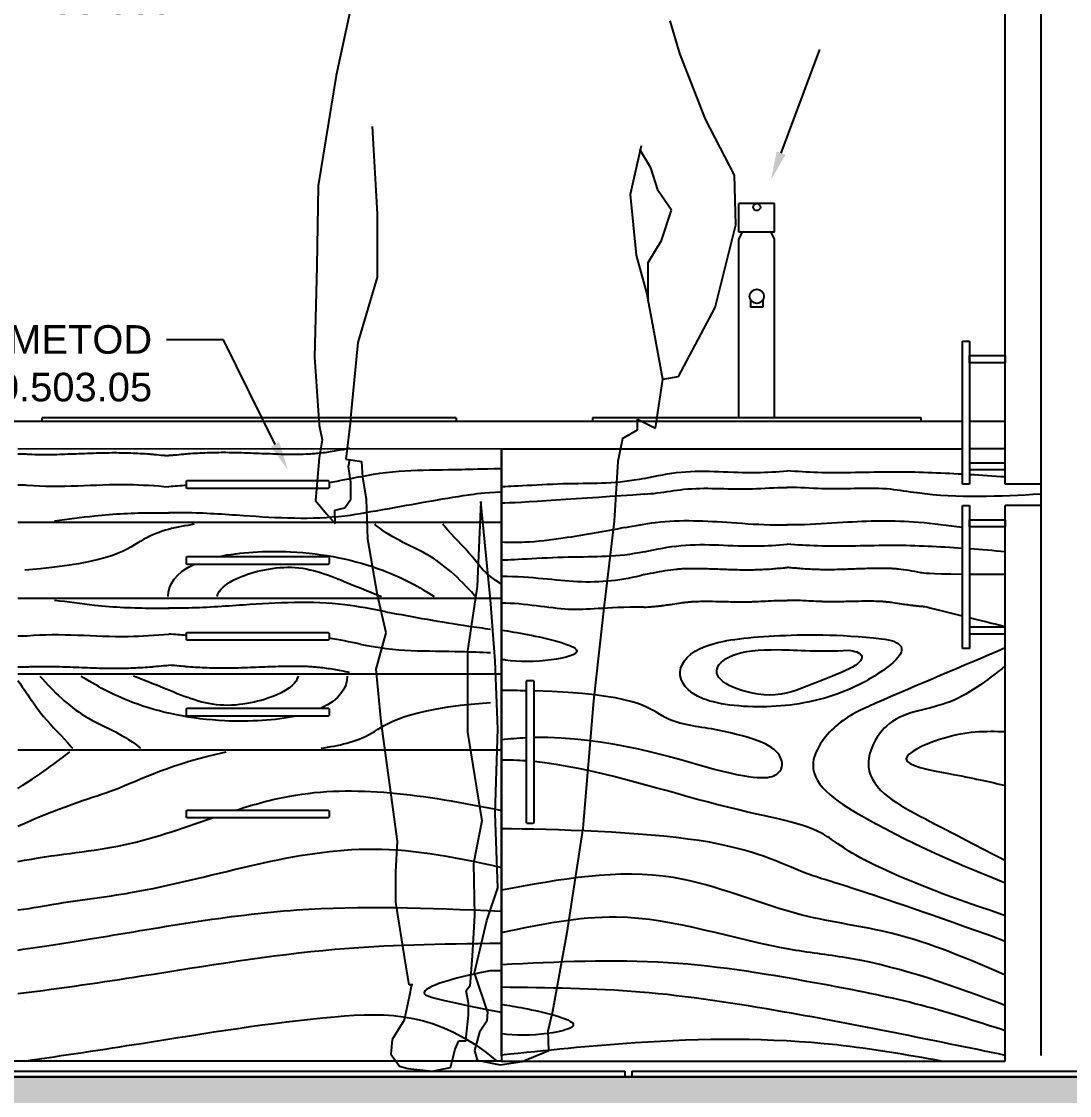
# Model space of a CAD drawing. Header units: millimetres. Extents: x 3813 to 53761, y -2555 to 21253.
# Drawn here: x 21950 to 23417, y 14482 to 15986 of the extents above; entities that cross this region are included whole.
import ezdxf
from ezdxf import colors
from ezdxf.entities.mleader import LeaderData, LeaderLine
from ezdxf.math import Vec2, Vec3

# ---------------------------------------------------------------- set-up
doc = ezdxf.new("R2010")
doc.units = ezdxf.units.MM
for name, color, linetype in [('A-ANNO-TEXT', 3, 'Continuous'), ('A-WALL-FULL', 255, 'Continuous'), ('WIDE_SEZ', 1, 'Continuous')]:
    doc.layers.add(name, color=color, linetype=linetype)
doc.styles.get("Standard").update_dxf_attribs({"font": 'arial.ttf'})

# ---------------------------------------------------------------- blocks, each defined once
blk = doc.blocks.new('MAN')
at = {"color": 8}
for p, q in [((4040.640201162531, 2075.971691479176), (4038.599752922643, 2066.449597804368)), ((4086.720346109576, 2069.510272997953), (4085.360051061651, 2074.101282954388)), ((4090.291134780024, 2060.328251951517), (4086.720346109576, 2069.510272997953)), ((4038.599752922643, 2066.449597804368), (4036.049191206037, 2050.976192323721)), ((4044.381023879962, 2047.065325356901), (4043.700876356087, 2059.308026131269)), ((4094.372031259567, 2052.506528220137), (4090.291134780024, 2060.328251951517)), ((4081.27915344863, 2056.587424699651), (4079.748814151432, 2049.785926788519)), ((4082.639449630033, 2053.526754040385), (4081.109114867212, 2056.077315757077)), ((4083.659676583875, 2050.296040265469), (4082.639449630033, 2053.526754040385)), ((4094.542070974522, 2045.53499059408), (4094.372031259567, 2052.506528220137)), ((4036.049191206037, 2050.976192323721), (4035.879151491025, 2039.75371963679)), ((4085.530089643011, 2047.57544336817), (4083.659676583875, 2050.296040265469)), ((4079.748814151432, 2049.785926788519), (4080.599001390261, 2041.28405439964)), ((4084.169784392855, 2043.324507173701), (4085.530089643011, 2047.57544336817)), ((4044.381023879962, 2038.223383740374), (4044.381023879962, 2047.065325356901)), ((4091.65143549592, 2033.972447545905), (4094.542070974522, 2045.53499059408)), ((4082.299375868037, 2040.263827445798), (4084.169784392855, 2043.324507173701)), ((4080.599001390261, 2041.28405439964), (4082.299375868037, 2035.162704012442)), ((4035.879151491025, 2039.75371963679), (4035.539077729087, 2027.000911053442)), ((4082.299375868037, 2035.162704012442), (4082.299375868037, 2040.263827445798)), ((4041.660422448344, 2029.041359293185), (4044.381023879962, 2038.223383740374)), ((4082.809489345046, 2032.272073068159), (4082.201278304782, 2035.515855371338)), ((4086.550312062477, 2024.280309621824), (4091.65143549592, 2033.972447545905)), ((4084.339824107809, 2023.940235859857), (4082.809489345046, 2032.272073068159)), ((4040.640201162531, 2018.499038664534), (4041.660422448344, 2029.041359293185)), ((4035.539077729087, 2027.000911053442), (4036.049191206037, 2019.519264484782)), ((4083.307734315326, 2017.059652532885), (4084.339824107809, 2023.940235859857)), ((4084.339824107809, 2023.940235859857), (4086.550312062477, 2024.280309621824)), ((4036.049191206037, 2019.519264484782), (4036.219229787398, 2017.478811710721)), ((4036.219229787398, 2017.478811710721), (4036.620882840404, 2015.43836347095)), ((4040.640201162531, 2018.499038664534), (4039.960047970568, 2012.717766573679)), ((4080.769035437303, 2016.798664186759), (4080.769035437303, 2018.32899894958)), ((4080.769035437303, 2018.32899894958), (4083.307734315326, 2017.059652532885)), ((4078.690091995099, 2015.585939190202), (4080.769035437303, 2016.798664186759)), ((4036.620882840404, 2015.43836347095), (4036.219229787398, 2012.887801754257)), ((4078.690091995099, 2015.585939190202), (4078.048439673656, 2012.377688277365)), ((4036.219229787398, 2012.887801754257), (4035.709111776187, 2006.936491082071)), ((4039.960047970568, 2012.717766573679), (4042.170540459613, 2012.377688277365)), ((4040.300127400535, 2011.697540753402), (4040.483952826746, 2012.630448418492)), ((4040.640201162531, 2009.487052798705), (4040.300127400535, 2011.697540753402)), ((4042.34057564019, 2010.167204856986), (4042.170540459613, 2012.377688277365)), ((4078.048439673656, 2012.377688277365), (4077.538326196706, 2004.045855603411)), ((4042.850689117141, 2007.106525129054), (4042.34057564019, 2010.167204856986)), ((4040.640201162531, 2007.106525129054), (4040.640201162531, 2009.487052798705)), ((4035.709111776187, 2006.936491082071), (4037.239452206921, 2005.066081423659)), ((4039.790013923585, 2005.916268662547), (4040.640201162531, 2007.106525129054)), ((4043.020727698559, 2001.495293886748), (4042.850689117141, 2007.106525129054)), ((4058.834206941114, 2006.766455901406), (4058.324097998541, 1994.863834556975)), ((4060.194507656952, 1992.99342149784), (4058.834206941114, 2006.766455901406)), ((4038.389703539475, 2005.566187857473), (4039.790013923585, 2005.916268662547)), ((4038.429713207747, 2003.705776173502), (4038.389703539475, 2005.566187857473)), ((4077.538326196706, 2004.045855603411), (4076.007991433884, 1991.463085601395)), ((4044.381023879962, 1993.673569021802), (4043.020727698559, 2001.495293886748)), ((4058.324097998541, 1994.863834556975), (4056.963792748442, 1985.851844156828)), ((4045.571289415164, 1988.402405873491), (4044.381023879962, 1993.673569021802)), ((4060.874659715146, 1984.491549108932), (4060.194507656952, 1992.99342149784)), ((4076.007991433884, 1991.463085601395), (4074.647690718046, 1978.880312198683)), ((4044.210984165124, 1983.301282440135), (4045.571289415164, 1988.402405873491)), ((4056.963792748442, 1985.851844156828), (4056.963792748442, 1974.459340823608)), ((4061.214728942882, 1974.969449766211), (4060.874659715146, 1984.491549108932)), ((4044.891137356912, 1975.989676720024), (4044.210984165124, 1983.301282440135)), ((4074.647690718046, 1978.880312198683), (4073.11735028737, 1961.026380181979)), ((4047.193027265645, 1959.218776115505), (4044.891137356912, 1975.989676720024)), ((4056.963792748442, 1974.459340823608), (4059.004246656127, 1962.046601467909)), ((4060.874659715146, 1963.066828421722), (4061.214728942882, 1974.969449766211)), ((4061.214728942882, 1952.694541840113), (4060.874659715146, 1963.066828421722)), ((4059.004246656127, 1962.046601467909), (4057.813979987272, 1956.095290795665)), ((4073.11735028737, 1961.026380181979), (4070.906868000499, 1946.40316194025)), ((4046.931585596684, 1954.905034329129), (4047.193027265645, 1959.218776115505)), ((4057.813979987272, 1956.095290795665), (4057.984019702168, 1948.783685075524)), ((4046.931585596684, 1950.654098134689), (4046.931585596684, 1954.905034329129)), ((4059.68439418006, 1948.103536417996), (4061.214728942882, 1952.694541840113)), ((4048.291886312405, 1942.152225745781), (4046.931585596684, 1950.654098134689)), ((4057.984019702168, 1948.783685075524), (4057.64394594023, 1943.172448165276)), ((4057.984019702168, 1940.791920495654), (4059.68439418006, 1948.103536417996)), ((4070.906868000499, 1946.40316194025), (4068.783400787781, 1934.840609823409)), ((4048.801999789356, 1939.091546017878), (4048.291886312405, 1942.152225745781)), ((4057.64394594023, 1943.172448165276), (4057.303872178293, 1938.921511970807)), ((4059.788401334996, 1935.350727834678), (4057.984019702168, 1940.791920495654)), ((4049.142073551352, 1939.091546017878), (4048.801999789356, 1937.391171540073)), ((4049.312107598335, 1939.091546017878), (4048.801999789356, 1939.091546017878)), ((4057.303872178293, 1938.921511970807), (4056.793758701459, 1938.24135877899)), ((4057.133832463338, 1936.540984301185), (4056.793758701459, 1938.24135877899)), ((4048.801999789356, 1937.391171540073), (4048.121851131828, 1934.160462299476)), ((4057.133832463338, 1934.840609823409), (4057.133832463338, 1936.540984301185)), ((4056.793758701459, 1931.779940297737), (4057.133832463338, 1934.840609823409)), ((4059.788401334996, 1935.350727834678), (4059.68439418006, 1933.990422584521)), ((4068.282411213424, 1932.630127536625), (4068.783400787781, 1934.840609823409)), ((4048.121851131828, 1934.160462299476), (4046.42147665411, 1931.439860867858)), ((4059.68439418006, 1933.990422584521), (4058.66416722616, 1932.460087821671)), ((4046.42147665411, 1931.439860867858), (4046.25143807275, 1929.399417162434)), ((4056.793758701459, 1931.269826820816), (4056.793758701459, 1931.779940297737)), ((4058.66416722616, 1932.460087821671), (4057.984019702168, 1929.909526105007)), ((4068.356306283893, 1929.909526105007), (4068.282411213424, 1932.630127536625)), ((4054.583270746617, 1927.529004103298), (4055.26341827055, 1930.079565819962)), ((4055.26341827055, 1930.079565819962), (4055.773536281935, 1931.269826820816)), ((4055.773536281935, 1931.269826820816), (4056.793758701459, 1931.269826820816)), ((4057.984019702168, 1929.909526105007), (4058.324097998541, 1928.549229923546)), ((4064.615477898375, 1928.379191342186), (4068.356306283893, 1929.909526105007)), ((4046.25143807275, 1929.399417162434), (4047.441699073576, 1927.699042684658)), ((4058.324097998541, 1928.549229923546), (4061.554808372732, 1927.869077865265)), ((4047.441699073576, 1927.699042684658), (4048.631960074401, 1927.358964388344)), ((4048.631960074401, 1927.358964388344), (4052.032709029953, 1927.018890626377)), ((4052.032709029953, 1927.018890626377), (4054.583270746617, 1927.529004103298)), ((4061.554808372732, 1927.869077865265), (4064.615477898375, 1928.379191342186))]:
    blk.add_line(p, q, dxfattribs=at)

msp = doc.modelspace()

# ---------------------------------------------------------------- hatches: boundary and pattern name
at = {"true_color": 0xc7c8ca, "transparency": 33554623}
h = msp.add_hatch(color=9, dxfattribs=at)
h.dxf.hatch_style = 1
h.paths.add_polyline_path([(20903.21917927316, 16958.39591575617), (20903.21917927316, 16758.39591575618), (24004.35875164691, 16758.39591575619), (24004.35875164691, 14508.39591575618), (20903.21917927315, 14508.39591575611), (20903.21917927315, 14308.39591575606), (24144.35875164696, 14308.39591575618), (24144.35875164691, 16958.39591575619)])

# ---------------------------------------------------------------- linework, layer by layer
at = {"color": 7}
for p, q in [((23327.3587516469, 15338.39591575618), (23327.3587516469, 16538.39591575619)), ((23377.3587516469, 14538.39591575619), (23377.3587516469, 16538.39591575619)), ((21744.33622996787, 15426.39591575619), (22838.92880081448, 15426.39591575619)), ((22838.92880081448, 15426.39591575619), (23267.3587516469, 15426.39591575619)), ((23277.3587516469, 15426.39591575619), (23327.3587516469, 15426.39591575619)), ((21944.33622996787, 15388.39591575607), (22621.8587516469, 15387.82013697665)), ((22621.8587516469, 15388.39591575619), (22621.85875164691, 14530.39590149989)), ((23277.3587516469, 15388.39591575619), (23327.3587516469, 15388.39591575619)), ((22621.8587516469, 15387.82013697665), (23267.3587516469, 15387.82013697665)), ((23377.3587516469, 15338.39591575619), (23327.3587516469, 15338.39591575619)), ((23377.3587516469, 15308.39591575619), (23327.3587516469, 15308.39591575619)), ((23377.3587516469, 14538.39591575619), (23377.3587516469, 15308.39591575619)), ((21954.33623231391, 14615.39483360874), (21954.33623231391, 14615.39483360874)), ((22606.33623231392, 14615.3948336088), (22606.33623231392, 14615.3948336088)), ((22621.85875164691, 14530.39590149989), (21744.33622996787, 14530.39590149989))]:
    msp.add_line(p, q, dxfattribs=at)
at = {"color": 8}
for p, q in [((22954.3587516469, 15691.39591575619), (22954.3587516469, 15731.39591575619)), ((23004.35875164691, 15731.39591575619), (22954.3587516469, 15731.39591575619)), ((22954.3587516469, 15691.39591575619), (22954.3587516469, 15731.39591575619)), ((23004.35875164691, 15691.39591575619), (23004.35875164691, 15731.39591575619)), ((23004.35875164691, 15691.39591575619), (23004.35875164691, 15731.39591575619)), ((23004.35875164691, 15691.39591575619), (22954.3587516469, 15691.39591575619)), ((22954.3587516469, 15681.39591575619), (22959.3587516469, 15691.39591575619)), ((23004.35875164691, 15681.39591575619), (22999.35875164691, 15691.39591575619)), ((22954.3587516469, 15431.39591575619), (22954.3587516469, 15681.39591575619)), ((23004.35875164691, 15431.39591575619), (23004.35875164691, 15681.39591575619)), ((23267.3587516469, 15338.39591575619), (23267.3587516469, 15538.39591575619)), ((23267.3587516469, 15538.39591575619), (23277.3587516469, 15538.39591575619)), ((23277.3587516469, 15538.39591575619), (23277.3587516469, 15338.39591575619)), ((23277.3587516469, 15508.39591575619), (23277.3587516469, 15518.39591575619)), ((23277.3587516469, 15518.39591575619), (23327.3587516469, 15518.39591575619)), ((23327.3587516469, 15508.39591575619), (23277.3587516469, 15508.39591575619)), ((23327.3587516469, 15518.39591575619), (23327.3587516469, 15508.39591575619)), ((22812.10295169667, 15426.39591575619), (22818.30513292797, 15426.39591575619)), ((23277.35874517492, 15368.39589965094), (23327.35874517492, 15368.39589965094)), ((23327.3587516469, 15358.39591575619), (23277.3587516469, 15358.39591575619)), ((23327.3587516469, 15338.39591575619), (23327.3587516469, 15358.39591575619)), ((22180.3362363741, 15342.27094130362), (22181.3362363741, 15343.27094130362)), ((22380.33623637411, 15342.27094130365), (22379.33623637411, 15343.27094130365)), ((22180.3362363741, 15342.27094130362), (22180.3362363741, 15333.27094130362)), ((22181.3362363741, 15332.27094130362), (22180.3362363741, 15333.27094130362)), ((22379.33623637411, 15332.27094130365), (22380.33623637411, 15333.27094130365)), ((22380.33623637411, 15342.27094130365), (22380.33623637411, 15333.27094130365)), ((23277.3587516469, 15338.39591575619), (23267.3587516469, 15338.39591575619)), ((23377.3587516469, 15308.39591575619), (23377.3587516469, 15338.39591575619)), ((23267.3587516469, 15108.39591575619), (23267.3587516469, 15308.39591575619)), ((23267.3587516469, 15308.39591575619), (23277.3587516469, 15308.39591575619)), ((23277.3587516469, 15308.39591575619), (23277.3587516469, 15108.39591575619)), ((22376.80711939286, 15296.86782372894), (22388.70972940111, 15283.26477122738)), ((23277.3587516469, 15278.39591575619), (23277.3587516469, 15288.39591575619)), ((23277.3587516469, 15288.39591575619), (23327.3587516469, 15288.39591575619)), ((23327.3587516469, 15288.39591575619), (23327.3587516469, 15278.39591575619)), ((23327.3587516469, 15278.39591575619), (23277.3587516469, 15278.39591575619)), ((22180.33624160739, 15236.02070950502), (22181.33624160739, 15237.02070950502)), ((22180.3362416074, 15236.02070950502), (22180.33624160739, 15227.02070950502)), ((22181.33624160739, 15226.02070950502), (22180.33624160739, 15227.02070950502)), ((22380.3362416074, 15236.02070950505), (22379.3362416074, 15237.02070950505)), ((22379.33624160741, 15226.02070950505), (22380.33624160741, 15227.02070950505)), ((22380.3362416074, 15236.02070950505), (22380.33624160741, 15227.02070950505)), ((23277.3587516469, 15138.39591575619), (23327.3587516469, 15138.39591575619)), ((22180.33624684068, 15129.77047770642), (22181.33624684068, 15130.77047770642)), ((22180.33624684068, 15129.77047770642), (22180.33624684068, 15120.77047770642)), ((22181.33624684068, 15119.77047770642), (22180.33624684068, 15120.77047770642)), ((22380.33624684068, 15129.77047770645), (22379.33624684068, 15130.77047770645)), ((22379.33624684069, 15119.77047770645), (22380.33624684069, 15120.77047770645)), ((22380.33624684068, 15129.77047770645), (22380.33624684069, 15120.77047770645)), ((23327.3587516469, 15128.39591575619), (23277.3587516469, 15128.39591575619)), ((23277.3587516469, 15108.39591575619), (23267.3587516469, 15108.39591575619)), ((22657.3587516469, 15063.39591575619), (22656.3587516469, 15062.39591575619)), ((22657.3587516469, 15063.39591575619), (22666.3587516469, 15063.39591575619)), ((22667.3587516469, 15062.39591575619), (22666.3587516469, 15063.39591575619)), ((22180.33623637411, 15023.52024590774), (22181.33623637411, 15024.52024590774)), ((22180.33623637411, 15023.52024590774), (22180.33623637411, 15014.52024590774)), ((22181.33623637411, 15013.52024590774), (22180.33623637411, 15014.52024590774)), ((22380.33623637412, 15023.52024590777), (22379.33623637412, 15024.52024590777)), ((22379.33623637412, 15013.52024590777), (22380.33623637412, 15014.52024590777)), ((22380.33623637412, 15023.52024590777), (22380.33623637412, 15014.52024590777)), ((22180.33623231388, 14880.89494982343), (22181.33623231388, 14881.89494982344)), ((22180.33623231388, 14880.89494982343), (22180.33623231388, 14871.89494982344)), ((22380.33623231389, 14880.89494982346), (22379.33623231389, 14881.89494982346)), ((22380.33623231389, 14880.89494982346), (22380.33623231389, 14871.89494982346)), ((22181.33623231388, 14870.89494982344), (22180.33623231388, 14871.89494982344)), ((22379.33623231389, 14870.89494982346), (22380.33623231389, 14871.89494982346)), ((22657.35875164688, 14863.39591575618), (22656.35875164687, 14864.39591575618)), ((22657.35875164688, 14863.39591575618), (22666.35875164687, 14863.39591575618)), ((22667.35875164687, 14864.39591575618), (22666.35875164687, 14863.39591575618))]:
    msp.add_line(p, q, dxfattribs=at)
at = {"color": 2}
for p, q in [((22970.69849760907, 15596.39591575619), (22970.69849760907, 15586.39591575619)), ((22988.01900568474, 15586.39591575619), (22970.69849760907, 15586.39591575619)), ((22988.01900568474, 15596.39591575619), (22988.01900568474, 15586.39591575619)), ((22558.49864478964, 15431.39593908151), (21978.4985876649, 15431.39591575619)), ((21978.4985876649, 15426.39591575619), (21978.4985876649, 15431.39591575619)), ((23209.35875164691, 15431.39591575619), (22749.35880877163, 15431.39593908151)), ((23209.35875164691, 15426.39591575619), (23209.35875164691, 15431.39591575619)), ((21594.35875164686, 14516.39591575611), (22794.35875164686, 14516.39591575612)), ((22794.35875164686, 14516.39591575612), (22794.35875164686, 14508.39591575615)), ((22804.35875164686, 14516.39591575612), (24004.35875164691, 14516.39591575611)), ((22804.35875164686, 14516.39591575612), (22804.35875164686, 14508.39591575619))]:
    msp.add_line(p, q, dxfattribs=at)
msp.add_line((23984.34749080739, 14508.39591575619), (21164.34749080738, 14508.39591575619))
at = {"color": 8}
for points in [[(22181.3362363741, 15343.27094130362), (22311.33623637411, 15343.27094130363), (22379.33623637411, 15343.27094130365)], [(22379.33623637411, 15332.27094130365), (22311.33623637411, 15332.27094130362), (22181.3362363741, 15332.27094130362)], [(22181.33624160739, 15237.02070950502), (22311.3362416074, 15237.02070950503), (22379.3362416074, 15237.02070950505)], [(22379.33624160741, 15226.02070950505), (22311.3362416074, 15226.02070950502), (22181.33624160739, 15226.02070950502)], [(22181.33624684068, 15130.77047770642), (22311.33624684068, 15130.77047770643), (22379.33624684068, 15130.77047770645)], [(22379.33624684069, 15119.77047770645), (22311.33624684068, 15119.77047770642), (22181.33624684068, 15119.77047770642)], [(22656.3587516469, 15062.39591575619), (22656.35875164689, 14932.39591575618), (22656.35875164687, 14864.39591575618)], [(22667.35875164687, 14864.39591575618), (22667.35875164689, 14932.39591575618), (22667.3587516469, 15062.39591575619)], [(22181.33623637411, 15024.52024590774), (22311.33623637412, 15024.52024590775), (22379.33623637412, 15024.52024590777)], [(22379.33623637412, 15013.52024590777), (22311.33623637412, 15013.52024590774), (22181.33623637411, 15013.52024590774)], [(22181.33623231388, 14881.89494982344), (22311.33623231389, 14881.89494982345), (22379.33623231389, 14881.89494982347)], [(22379.33623231389, 14870.89494982346), (22311.33623231389, 14870.89494982344), (22181.33623231388, 14870.89494982344)]]:
    msp.add_lwpolyline(points, dxfattribs=at)
at = {"color": 2}
for centre, radius in [((22979.35875164691, 15726.39591575619), 5), ((22979.35875164691, 15601.39591575619), 10)]:
    msp.add_circle(centre, radius, dxfattribs=at)
at = {"color": 31}
for points, knots in [([(22408.82177056203, 15388.39591575611), (22408.86029738835, 15388.39591575611), (22408.86029738835, 15388.39591575611), (22399.08908949393, 15386.44811303616), (22391.7556576051, 15385.08830554595), (22377.68487674727, 15382.82852902978), (22370.94871583004, 15381.92868546667), (22363.19684455663, 15381.17718552341), (22361.88143785042, 15381.05988095856), (22359.22055983423, 15380.84232731796), (22357.8786328637, 15380.74241365505), (22353.81809916512, 15380.46839069403), (22351.06470736654, 15380.32002489628), (22342.66445126122, 15379.97007439436), (22336.87724314572, 15379.86411242778), (22321.63827375437, 15379.8521589775), (22311.92689623527, 15380.09088953693), (22291.65336587784, 15380.79370239489), (22281.09197274092, 15381.25761626491), (22259.14647605341, 15382.05995048003), (22247.76176624011, 15382.39845788272), (22231.60950329874, 15382.47972402359), (22227.17736701137, 15382.46148250916), (22218.33942523989, 15382.3322432719), (22213.920702271, 15382.22272040304), (22200.66711103932, 15381.75845012072), (22191.83481000585, 15381.26799621139), (22180.8828040123, 15380.43145216703), (22178.75514936819, 15380.25822290182), (22172.37387621955, 15379.70640104812), (22168.12194794017, 15379.29567405309), (22162.3905536151, 15378.6834919166), (22160.86726212781, 15378.5139154354), (22156.15403698164, 15378.39663800823)], [0, 0, 0, 0, 18.75546839089639, 18.75546839089639, 37.51093678179278, 37.51093678179278, 56.26640517268917, 56.26640517268917, 60.08633127676358, 60.08633127676358, 63.90625738083799, 63.90625738083799, 71.54610958898682, 71.54610958898682, 86.82581400528449, 86.82581400528449, 110.5359898535543, 110.5359898535543, 134.2461657018241, 134.2461657018241, 157.9563415500939, 157.9563415500939, 166.7283920668033, 166.7283920668033, 175.5004425835126, 175.5004425835126, 193.0445436169314, 193.0445436169314, 197.2758457740435, 197.2758457740435, 205.7384500882675, 205.7384500882675, 208.690639307855, 208.690639307855, 208.690639307855, 208.690639307855]), ([(21944.33622996787, 15380.75230107979), (21954.81699518955, 15380.71745452812), (21955.29923398577, 15380.68371614387), (21958.48997479815, 15380.46839069403), (21961.24336659672, 15380.32002489628), (21969.64362270204, 15379.97007439436), (21975.43083081754, 15379.86411242778), (21990.66980020891, 15379.8521589775), (22000.381177728, 15380.09088953693), (22020.65470808543, 15380.79370239489), (22031.21610122236, 15381.25761626491), (22053.16159790986, 15382.05995048003), (22064.54630772317, 15382.39845788272), (22080.69857066454, 15382.47972402359), (22085.1307069519, 15382.46148250916), (22093.96864872338, 15382.3322432719), (22098.38737169226, 15382.22272040304), (22111.64096292395, 15381.75845012072), (22120.47326395741, 15381.26799621139), (22131.42526995096, 15380.43145216703), (22133.55292459509, 15380.25822290182), (22139.93419774372, 15379.70640104812), (22144.18612602309, 15379.29567405309), (22149.91752034817, 15378.6834919166), (22151.44081183546, 15378.5139154354), (22156.15403698164, 15378.39663800823)], [62.5410907722664, 62.5410907722664, 62.5410907722664, 62.5410907722664, 63.90625738083799, 63.90625738083799, 71.54610958898682, 71.54610958898682, 86.82581400528449, 86.82581400528449, 110.5359898535543, 110.5359898535543, 134.2461657018241, 134.2461657018241, 157.9563415500939, 157.9563415500939, 166.7283920668033, 166.7283920668033, 175.5004425835126, 175.5004425835126, 193.0445436169314, 193.0445436169314, 197.2758457740435, 197.2758457740435, 205.7384500882675, 205.7384500882675, 208.690639307855, 208.690639307855, 208.690639307855, 208.690639307855]), ([(22423.77422353736, 15348.71486595003), (22475.09931685396, 15359.76953007414), (22525.36239645896, 15357.31959833123), (22592.92612132006, 15359.86369929306), (22621.8587516469, 15360.46048813977)], [0, 0, 0, 0, 1, 1.254419817522326, 1.254419817522326, 1.254419817522326, 1.254419817522326]), ([(23267.35875164689, 15352.18108585378), (23235.03603384571, 15354.00357337998), (23167.44091265872, 15356.71729852139), (23085.48674664058, 15352.74570725977), (23036.05724469707, 15355.98775807646), (23021.8587516469, 15356.91902855622)], [60.08075796183329, 60.08075796183329, 60.08075796183329, 60.08075796183329, 157.1661538435834, 263.0440553058638, 305.7140410740816, 305.7140410740816, 305.7140410740816, 305.7140410740816]), ([(21944.33622996787, 15337.3329570408), (21955.38030899863, 15337.22351939366), (22003.22563039371, 15332.43884457081), (22071.07745698544, 15341.05995140371), (22137.16932388596, 15336.1634963737), (22156.15403698164, 15334.75700268105)], [66.75900389794205, 66.75900389794205, 66.75900389794205, 66.75900389794205, 69.92073257169001, 211.5960512790111, 268.6927990371116, 268.6927990371116, 268.6927990371116, 268.6927990371116]), ([(22459.99803968805, 15303.50857224137), (22498.43892219057, 15310.55026811327), (22547.03186009601, 15319.45164258692), (22596.07239939902, 15326.37021389467), (22621.8587516469, 15327.59333735545)], [0, 0, 0, 0, 117.3003872412212, 148.2788651671084, 148.2788651671084, 148.2788651671084, 148.2788651671084]), ([(21995.67417364348, 15287.14596685096), (22014.36451027083, 15289.04245586836), (22061.41339250809, 15296.36240653153), (22114.04640062168, 15298.39889134613), (22149.20600435266, 15298.29241304253), (22156.97457864859, 15298.26888648009)], [111.1822580075168, 111.1822580075168, 111.1822580075168, 111.1822580075168, 166.0339638515243, 248.1129317534616, 271.391960451205, 271.391960451205, 271.391960451205, 271.391960451205]), ([(22191.58475716152, 15282.14568395752), (22167.11660280656, 15278.24900753267), (22119.36318951876, 15269.32892292359), (22077.97460116769, 15227.10667603023), (21954.33625090099, 15217.95348715729)], [5.228267715724644, 5.228267715724644, 5.228267715724644, 5.228267715724644, 6, 6.777142422448296, 6.777142422448296, 6.777142422448296, 6.777142422448296]), ([(22587.72497657292, 15178.3955936056), (22566.0657120615, 15203.04375547753), (22525.04862559226, 15242.81114736431), (22469.58593504746, 15260.99885378475), (22445.19762026823, 15281.43694115614), (22444.37174557998, 15282.14568395762)], [43.74541215150917, 43.74541215150917, 43.74541215150917, 43.74541215150917, 108.3213253622902, 172.6118536098055, 174.879783679835, 174.879783679835, 174.879783679835, 174.879783679835]), ([(22621.8587516469, 15198.40725065924), (22598.46780346695, 15212.18653209792), (22579.71541795492, 15241.55636974468), (22553.50335538013, 15265.24926616082), (22540.33349155389, 15281.4442320665), (22539.77046253286, 15282.14568395763)], [25.87469461446545, 25.87469461446545, 25.87469461446545, 25.87469461446545, 61.21779517257887, 104.260493625422, 106.1941271786488, 106.1941271786488, 106.1941271786488, 106.1941271786488]), ([(23267.3587516469, 15248.3944867825), (23235.04286455961, 15250.68069147611), (23167.47031320019, 15254.17520561726), (23085.48555677512, 15249.91205184798), (23036.05697918035, 15253.17271940419), (23021.8587516469, 15254.1093374929)], [60.12683814153196, 60.12683814153196, 60.12683814153196, 60.12683814153196, 157.260647132397, 263.1385485946774, 305.8085343628953, 305.8085343628953, 305.8085343628953, 305.8085343628953]), ([(22226.11898610983, 15237.02070950503), (22255.36573033155, 15243.16618459667), (22340.63471634017, 15248.15026514526), (22449.3176346221, 15225.66290547616), (22508.5068917037, 15193.60799893614), (22527.65170321429, 15180.89573505241)], [4.261133739894798, 4.261133739894798, 4.261133739894798, 4.261133739894798, 5, 6, 6.730510092446537, 6.730510092446537, 6.730510092446537, 6.730510092446537]), ([(22223.7122446097, 15180.89573505242), (22225.48782118871, 15190.48312839452), (22246.72783936565, 15209.47242636603), (22335.52877062093, 15231.16235027327), (22401.1454303799, 15201.564402648), (22441.31783779286, 15186.20692813298), (22453.99945770015, 15180.8957350524)], [3.109609399337113, 3.109609399337113, 3.109609399337113, 3.109609399337113, 4, 5, 6, 6.576123020844609, 6.576123020844609, 6.576123020844609, 6.576123020844609]), ([(22821.8587516469, 15211.71530862926), (22822.98467634758, 15211.95575967053), (22828.90521940696, 15213.2092598905), (22840.30663807963, 15215.47913472652), (22845.78711545558, 15216.49535663991), (22856.30260088208, 15218.18415040787), (22861.33672106855, 15218.85662850056), (22867.12990982099, 15219.41824528511), (22868.11294979502, 15219.50591024518), (22870.10149785669, 15219.66849412452), (22871.10435716099, 15219.74316238046), (22874.13890679706, 15219.94794735168), (22876.19659297837, 15220.05882523399), (22882.47433772806, 15220.32035296583), (22886.79927912354, 15220.39954128712), (22898.18778429386, 15220.40847443258), (22905.44536649952, 15220.2300644535), (22920.59633894173, 15219.70483288035), (22928.48916143232, 15219.35813715759), (22944.88964076084, 15218.75853050949), (22953.39775067574, 15218.5055545236), (22965.46878548761, 15218.44482207892), (22968.78104406153, 15218.45845446941), (22975.38588346862, 15218.55503854173), (22978.68811789701, 15218.63688802422), (22988.59289481407, 15218.98385010379), (22995.19351874094, 15219.35037993522), (23003.37825707066, 15219.97555253907), (23004.96831249324, 15220.10501158134), (23009.73721519132, 15220.51740338242), (23012.91479931463, 15220.82435107596), (23017.19802951399, 15221.2818517932), (23018.33642756004, 15221.40858100849), (23021.8587516469, 15221.49622568782)], [0, 0, 0, 0, 18.75546839089639, 18.75546839089639, 37.51093678179278, 37.51093678179278, 56.26640517268917, 56.26640517268917, 60.08633127676358, 60.08633127676358, 63.90625738083799, 63.90625738083799, 71.54610958898682, 71.54610958898682, 86.82581400528449, 86.82581400528449, 110.5359898535543, 110.5359898535543, 134.2461657018241, 134.2461657018241, 157.9563415500939, 157.9563415500939, 166.7283920668033, 166.7283920668033, 175.5004425835126, 175.5004425835126, 193.0445436169314, 193.0445436169314, 197.2758457740435, 197.2758457740435, 205.7384500882675, 205.7384500882675, 208.690639307855, 208.690639307855, 208.690639307855, 208.690639307855]), ([(23267.35875164691, 15212.04009111386), (23217.94968544302, 15212.54099395293), (23213.46648468526, 15213.47719108659), (23203.41086521417, 15215.47913472652), (23197.93038783822, 15216.49535663991), (23187.41490241172, 15218.18415040787), (23182.38078222524, 15218.85662850056), (23176.5875934728, 15219.41824528511), (23175.60455349877, 15219.50591024518), (23173.6160054371, 15219.66849412452), (23172.6131461328, 15219.74316238046), (23169.57859649674, 15219.94794735168), (23167.52091031543, 15220.05882523399), (23161.24316556573, 15220.32035296583), (23156.91822417025, 15220.39954128712), (23145.52971899993, 15220.40847443258), (23138.27213679428, 15220.2300644535), (23123.12116435207, 15219.70483288035), (23115.22834186148, 15219.35813715759), (23098.82786253295, 15218.75853050949), (23090.31975261806, 15218.5055545236), (23078.24871780619, 15218.44482207892), (23074.93645923227, 15218.45845446941), (23068.33161982518, 15218.55503854173), (23065.02938539679, 15218.63688802422), (23055.12460847972, 15218.98385010379), (23048.52398455285, 15219.35037993522), (23040.33924622313, 15219.97555253907), (23038.74919080055, 15220.10501158134), (23033.98028810247, 15220.51740338242), (23030.80270397917, 15220.82435107596), (23026.5194737798, 15221.2818517932), (23025.38107573376, 15221.40858100849), (23021.8587516469, 15221.49622568782)], [4.427711166539229, 4.427711166539229, 4.427711166539229, 4.427711166539229, 18.75546839089639, 18.75546839089639, 37.51093678179278, 37.51093678179278, 56.26640517268917, 56.26640517268917, 60.08633127676358, 60.08633127676358, 63.90625738083799, 63.90625738083799, 71.54610958898682, 71.54610958898682, 86.82581400528449, 86.82581400528449, 110.5359898535543, 110.5359898535543, 134.2461657018241, 134.2461657018241, 157.9563415500939, 157.9563415500939, 166.7283920668033, 166.7283920668033, 175.5004425835126, 175.5004425835126, 193.0445436169314, 193.0445436169314, 197.2758457740435, 197.2758457740435, 205.7384500882675, 205.7384500882675, 208.690639307855, 208.690639307855, 208.690639307855, 208.690639307855]), ([(21995.6741945766, 15175.89545215899), (22014.36453120395, 15173.99896314159), (22061.41341344121, 15166.67901247842), (22114.04642155481, 15164.64252766382), (22149.20602528578, 15164.74900596742), (22156.97459958171, 15164.77253252986)], [111.1822580075168, 111.1822580075168, 111.1822580075168, 111.1822580075168, 166.0339638515243, 248.1129317534616, 271.391960451205, 271.391960451205, 271.391960451205, 271.391960451205]), ([(22821.8587516469, 15166.08307921075), (22825.92030440863, 15166.28233958776), (22828.47872957288, 15166.48870393461), (22832.88449454347, 15166.86636824943), (22834.68177419399, 15167.02619247691), (22837.85441795307, 15167.32608366597), (22839.21143704175, 15167.45969473779), (22841.75430242893, 15167.72340388069), (22842.93433938576, 15167.85087880693), (22844.8852959725, 15168.07193958838), (22845.64990565035, 15168.16110016775), (22847.18033038803, 15168.34514434505), (22847.93783722732, 15168.43897060877), (22850.18736489016, 15168.72464307397), (22851.65639348819, 15168.9206645502), (22855.97252933974, 15169.51636629267), (22858.72875313577, 15169.92340041323), (22865.63135333685, 15170.96033481563), (22869.58612398663, 15171.57113913138), (22874.71372145802, 15172.29940169448), (22876.14318591243, 15172.4947036891), (22878.58594851541, 15172.80947953399), (22879.61977621048, 15172.93610437235), (22881.1865187966, 15173.11602436046), (22881.74018015205, 15173.17712170515), (22882.69535807046, 15173.27789452851), (22883.1015037875, 15173.31920317027), (22883.92296883327, 15173.39967216931), (22884.33580481139, 15173.43857960026), (22885.58066324903, 15173.5513747909), (22886.41903810105, 15173.62133447044), (22888.95981935535, 15173.8159675015), (22890.68790629545, 15173.92537591361), (22895.97587021103, 15174.19689855615), (22899.63964587734, 15174.30195359526), (22909.30894748529, 15174.41536461795), (22915.50432906958, 15174.33850976325), (22928.52749370856, 15174.06065989282), (22935.35477480206, 15173.85975120894), (22949.62522282103, 15173.56429404819), (22957.06893232465, 15173.46968588935), (22967.13500536234, 15173.60616618461), (22969.49855258844, 15173.65748157717), (22974.10434596563, 15173.79313760839), (22976.36392132272, 15173.87641567067), (22983.01315274472, 15174.1538118107), (22987.27335019381, 15174.3749016036), (22996.9013697953, 15174.87930488369), (23002.12650145823, 15175.15567946276), (23008.53979373682, 15175.39489628994), (23010.01007733685, 15175.44237897746), (23012.27412760745, 15175.50109849206), (23013.08734267784, 15175.51914968704), (23014.40074332264, 15175.54284000134), (23014.90652682143, 15175.55060435591), (23016.41263230628, 15175.56943111432), (23017.44549807709, 15175.57649555124), (23019.58327710059, 15175.5822631421), (23020.68578337682, 15175.5809379771), (23021.8587516469, 15175.57685972894), (23021.8587516469, 15175.57641946786), (23021.8587516469, 15175.57643983573)], [0, 0, 0, 0, 7.426072615785243, 7.426072615785243, 12.35589097927967, 12.35589097927967, 15.94359917883741, 15.94359917883741, 18.97899285424771, 18.97899285424771, 20.90122249236607, 20.90122249236607, 22.82345213048444, 22.82345213048444, 26.66791140672117, 26.66791140672117, 34.35682995919463, 34.35682995919463, 46.79194924253055, 46.79194924253055, 51.83833502544042, 51.83833502544042, 55.73324341836148, 55.73324341836148, 57.91910631325355, 57.91910631325355, 59.57036172563514, 59.57036172563514, 61.22161713801674, 61.22161713801674, 64.52412796277993, 64.52412796277993, 71.12914961230629, 71.12914961230629, 84.33919291135902, 84.33919291135902, 104.7310511149114, 104.7310511149114, 125.1229093184638, 125.1229093184638, 145.5147675220161, 145.5147675220161, 151.6171233590059, 151.6171233590059, 157.7194791959957, 157.7194791959957, 169.9241908699753, 169.9241908699753, 186.4554959835845, 186.4554959835845, 191.4990828540313, 191.4990828540313, 194.37736981983, 194.37736981983, 196.2018364665212, 196.2018364665212, 199.8507697599037, 199.8507697599037, 203.4997030532861, 203.4997030532861, 207.8896568078175, 207.8896568078175, 207.8896568078175, 207.8896568078175]), ([(23267.35875164689, 15153.6021330634), (23216.61347935115, 15166.37853050105), (23214.62866713341, 15166.54100256785), (23210.83300875033, 15166.86636824943), (23209.03572909981, 15167.02619247691), (23205.86308534072, 15167.32608366597), (23204.50606625204, 15167.45969473779), (23201.96320086486, 15167.72340388069), (23200.78316390804, 15167.85087880693), (23198.83220732129, 15168.07193958838), (23198.06759764344, 15168.16110016775), (23196.53717290577, 15168.34514434505), (23195.77966606647, 15168.43897060877), (23193.53013840364, 15168.72464307397), (23192.06110980561, 15168.9206645502), (23187.74497395406, 15169.51636629267), (23184.98875015803, 15169.92340041323), (23178.08614995694, 15170.96033481563), (23174.13137930717, 15171.57113913138), (23169.00378183578, 15172.29940169448), (23167.57431738137, 15172.4947036891), (23165.13155477838, 15172.80947953399), (23164.09772708331, 15172.93610437235), (23162.53098449719, 15173.11602436046), (23161.97732314175, 15173.17712170515), (23161.02214522334, 15173.27789452851), (23160.6159995063, 15173.31920317027), (23159.79453446053, 15173.39967216931), (23159.38169848241, 15173.43857960026), (23158.13684004477, 15173.5513747909), (23157.29846519274, 15173.62133447044), (23154.75768393845, 15173.8159675015), (23153.02959699835, 15173.92537591361), (23147.74163308277, 15174.19689855615), (23144.07785741645, 15174.30195359526), (23134.40855580851, 15174.41536461795), (23128.21317422422, 15174.33850976325), (23115.19000958523, 15174.06065989282), (23108.36272849174, 15173.85975120894), (23094.09228047277, 15173.56429404819), (23086.64857096915, 15173.46968588935), (23076.58249793146, 15173.60616618461), (23074.21895070536, 15173.65748157717), (23069.61315732817, 15173.79313760839), (23067.35358197107, 15173.87641567067), (23060.70435054907, 15174.1538118107), (23056.44415309998, 15174.3749016036), (23046.8161334985, 15174.87930488369), (23041.59100183556, 15175.15567946276), (23035.17770955698, 15175.39489628994), (23033.70742595695, 15175.44237897746), (23031.44337568634, 15175.50109849206), (23030.63016061596, 15175.51914968704), (23029.31675997115, 15175.54284000134), (23028.81097647237, 15175.55060435591), (23027.30487098751, 15175.56943111432), (23026.27200521671, 15175.57649555124), (23024.13422619321, 15175.5822631421), (23023.03171991697, 15175.5809379771), (23021.8587516469, 15175.57685972894), (23021.8587516469, 15175.57641946786), (23021.8587516469, 15175.57643983573)], [1.711033278290337, 1.711033278290337, 1.711033278290337, 1.711033278290337, 7.426072615785243, 7.426072615785243, 12.35589097927967, 12.35589097927967, 15.94359917883741, 15.94359917883741, 18.97899285424771, 18.97899285424771, 20.90122249236607, 20.90122249236607, 22.82345213048444, 22.82345213048444, 26.66791140672117, 26.66791140672117, 34.35682995919463, 34.35682995919463, 46.79194924253055, 46.79194924253055, 51.83833502544042, 51.83833502544042, 55.73324341836148, 55.73324341836148, 57.91910631325355, 57.91910631325355, 59.57036172563514, 59.57036172563514, 61.22161713801674, 61.22161713801674, 64.52412796277993, 64.52412796277993, 71.12914961230629, 71.12914961230629, 84.33919291135902, 84.33919291135902, 104.7310511149114, 104.7310511149114, 125.1229093184638, 125.1229093184638, 145.5147675220161, 145.5147675220161, 151.6171233590059, 151.6171233590059, 157.7194791959957, 157.7194791959957, 169.9241908699753, 169.9241908699753, 186.4554959835845, 186.4554959835845, 191.4990828540313, 191.4990828540313, 194.37736981983, 194.37736981983, 196.2018364665212, 196.2018364665212, 199.8507697599037, 199.8507697599037, 203.4997030532861, 203.4997030532861, 207.8896568078175, 207.8896568078175, 207.8896568078175, 207.8896568078175]), ([(22459.99806062117, 15159.53284676858), (22498.4389431237, 15152.49115089667), (22547.03188102914, 15143.58977642302), (22596.07242033214, 15136.67120511528), (22606.33625090087, 15135.44808165449)], [0, 0, 0, 0, 117.3003872412212, 148.2788651671084, 148.2788651671084, 148.2788651671084, 148.2788651671084]), ([(21944.33622996787, 15125.70846196914), (21955.38032993176, 15125.81789961629), (22003.22565132683, 15130.60257443913), (22071.07747791857, 15121.98146760623), (22137.16934481908, 15126.87792263625), (22156.15405791476, 15128.28441632889)], [66.75900389794205, 66.75900389794205, 66.75900389794205, 66.75900389794205, 69.92073257169001, 211.5960512790111, 268.6927990371116, 268.6927990371116, 268.6927990371116, 268.6927990371116]), ([(22423.77424447048, 15114.32655305992), (22475.09933778708, 15103.2718889358), (22525.36241739209, 15105.72182067872), (22592.92614225319, 15103.17771971689), (22606.33625090087, 15102.58093087018)], [0, 0, 0, 0, 1, 1.254419817522326, 1.254419817522326, 1.254419817522326, 1.254419817522326]), ([(21944.33622996787, 15082.28911793016), (21954.81701612267, 15082.32396448182), (21955.29925491889, 15082.35770286608), (21958.48999573127, 15082.57302831592), (21961.24338752984, 15082.72139411367), (21969.64364363517, 15083.07134461559), (21975.43085175066, 15083.17730658217), (21990.66982114203, 15083.18926003245), (22000.38119866113, 15082.95052947302), (22020.65472901856, 15082.24771661505), (22031.21612215548, 15081.78380274504), (22053.16161884299, 15080.98146852992), (22064.54632865629, 15080.64296112723), (22080.69859159766, 15080.56169498635), (22085.13072788503, 15080.57993650079), (22093.9686696565, 15080.70917573805), (22098.38739262539, 15080.81869860691), (22111.64098385708, 15081.28296888923), (22120.47328489054, 15081.77342279856), (22131.42529088409, 15082.60996684291), (22133.55294552821, 15082.78319610813), (22139.93421867684, 15083.33501796182), (22144.18614695622, 15083.74574495686), (22149.91754128129, 15084.35792709335), (22151.44083276859, 15084.52750357454), (22156.15405791476, 15084.64478100171)], [62.5410907722664, 62.5410907722664, 62.5410907722664, 62.5410907722664, 63.90625738083799, 63.90625738083799, 71.54610958898682, 71.54610958898682, 86.82581400528449, 86.82581400528449, 110.5359898535543, 110.5359898535543, 134.2461657018241, 134.2461657018241, 157.9563415500939, 157.9563415500939, 166.7283920668033, 166.7283920668033, 175.5004425835126, 175.5004425835126, 193.0445436169314, 193.0445436169314, 197.2758457740435, 197.2758457740435, 205.7384500882675, 205.7384500882675, 208.690639307855, 208.690639307855, 208.690639307855, 208.690639307855]), ([(22408.82179149515, 15074.64550325384), (22408.86031832147, 15074.64550325384), (22408.86031832147, 15074.64550325384), (22399.08911042705, 15076.59330597378), (22391.75567853823, 15077.953113464), (22377.6848976804, 15080.21288998017), (22370.94873676316, 15081.11273354328), (22363.19686548975, 15081.86423348654), (22361.88145878355, 15081.98153805139), (22359.22058076735, 15082.19909169199), (22357.87865379682, 15082.2990053549), (22353.81812009824, 15082.57302831592), (22351.06472829967, 15082.72139411367), (22342.66447219434, 15083.07134461559), (22336.87726407884, 15083.17730658217), (22321.63829468749, 15083.18926003245), (22311.92691716839, 15082.95052947302), (22291.65338681096, 15082.24771661505), (22281.09199367404, 15081.78380274504), (22259.14649698653, 15080.98146852992), (22247.76178717323, 15080.64296112723), (22231.60952423186, 15080.56169498635), (22227.17738794449, 15080.57993650079), (22218.33944617301, 15080.70917573805), (22213.92072320412, 15080.81869860691), (22200.66713197244, 15081.28296888923), (22191.83483093897, 15081.77342279856), (22180.88282494543, 15082.60996684291), (22178.75517030131, 15082.78319610813), (22172.37389715267, 15083.33501796182), (22168.1219688733, 15083.74574495686), (22162.39057454822, 15084.35792709335), (22160.86728306093, 15084.52750357454), (22156.15405791476, 15084.64478100171)], [0, 0, 0, 0, 18.75546839089639, 18.75546839089639, 37.51093678179278, 37.51093678179278, 56.26640517268917, 56.26640517268917, 60.08633127676358, 60.08633127676358, 63.90625738083799, 63.90625738083799, 71.54610958898682, 71.54610958898682, 86.82581400528449, 86.82581400528449, 110.5359898535543, 110.5359898535543, 134.2461657018241, 134.2461657018241, 157.9563415500939, 157.9563415500939, 166.7283920668033, 166.7283920668033, 175.5004425835126, 175.5004425835126, 193.0445436169314, 193.0445436169314, 197.2758457740435, 197.2758457740435, 205.7384500882675, 205.7384500882675, 208.690639307855, 208.690639307855, 208.690639307855, 208.690639307855]), ([(21944.33622996787, 15063.52027941708), (21962.20467857482, 15038.35442331483), (21980.95706408685, 15008.98458566807), (22007.16912666164, 14985.29168925193), (22020.33899048788, 14969.09672334625), (22020.90201950892, 14968.39527145512)], [25.87469461446545, 25.87469461446545, 25.87469461446545, 25.87469461446545, 61.21779517257887, 104.260493625422, 106.1941271786488, 106.1941271786488, 106.1941271786488, 106.1941271786488]), ([(21975.42046159129, 15069.64522036034), (21994.60676998028, 15047.49719993522), (22035.62385644951, 15007.72980804844), (22091.08654699431, 14989.542101628), (22115.47486177354, 14969.10401425661), (22116.30073646179, 14968.39527145513)], [43.74541215150917, 43.74541215150917, 43.74541215150917, 43.74541215150917, 108.3213253622902, 172.6118536098055, 174.879783679835, 174.879783679835, 174.879783679835, 174.879783679835]), ([(22334.55349593204, 15013.52024590776), (22305.30675171029, 15007.37477081608), (22220.03776570164, 15002.39069026749), (22111.35484741967, 15024.87804993659), (22052.16559033807, 15056.93295647662), (22033.02077882748, 15069.64522036034)], [4.261133739893959, 4.261133739893959, 4.261133739893959, 4.261133739893959, 5, 6, 6.730510092446537, 6.730510092446537, 6.730510092446537, 6.730510092446537]), ([(22336.96023743207, 15069.64522036033), (22335.18466085306, 15060.05782701823), (22313.94464267613, 15041.06852904672), (22225.14371142084, 15019.37860513948), (22159.52705166187, 15048.97655276475), (22119.35464424891, 15064.33402727977), (22106.67302434162, 15069.64522036035)], [3.109609399337113, 3.109609399337113, 3.109609399337113, 3.109609399337113, 4, 5, 6, 6.576123020844609, 6.576123020844609, 6.576123020844609, 6.576123020844609]), ([(22667.35875164689, 14983.83823690125), (22770.79376695787, 14986.13419113279), (22969.18095244087, 14918.31411603483), (23017.8945152251, 14930.830593392), (23014.98851966075, 14959.86834145421), (22988.83398689094, 14978.74288261248), (22915.28865517348, 14997.61742377074), (22846.90861419274, 15003.25187497557), (22809.25979349255, 15044.81990527025), (22667.3587516469, 15048.68938419293)], [0.126381769253403, 0.126381769253403, 0.126381769253403, 0.126381769253403, 1, 2, 3, 4, 5, 6, 6.910595876530705, 6.910595876530705, 6.910595876530705, 6.910595876530705]), ([(22369.08772488025, 14968.39527145523), (22393.55587923521, 14972.29194788008), (22441.30929252301, 14981.21203248916), (22482.69788087409, 15023.43427938252), (22606.33623114078, 15032.58746825546)], [5.228267715724644, 5.228267715724644, 5.228267715724644, 5.228267715724644, 6, 6.777142422448296, 6.777142422448296, 6.777142422448296, 6.777142422448296]), ([(21944.33622996787, 14859.44793183952), (22017.76812275625, 14891.42725409399), (22086.57292254156, 14907.50641051157), (22157.95642221535, 14947.1560420785), (22236.43910766403, 14963.39498856174)], [0.3113407773385229, 0.3113407773385229, 0.3113407773385229, 0.3113407773385229, 1, 1.860447651650334, 1.860447651650334, 1.860447651650334, 1.860447651650334]), ([(23327.3587516469, 14734.00562004363), (23113.39696691874, 14805.21544646202), (23087.43581300222, 14860.86707103512), (22951.64683737286, 14875.76189960063), (22748.1996698013, 14941.48119831415), (22667.35875164689, 14949.72071495284)], [0, 0, 0, 0, 1, 2, 2.83735361190374, 2.83735361190374, 2.83735361190374, 2.83735361190374]), ([(22250.1293745207, 14881.89494982345), (22275.06814765469, 14889.84570186673), (22389.54790229641, 14921.95625870609), (22510.91709139471, 14903.86898749226), (22621.8587516469, 14881.43796078916)], [318.7992909817091, 318.7992909817091, 318.7992909817091, 318.7992909817091, 377.710931998339, 588.7742320566006, 588.7742320566006, 588.7742320566006, 588.7742320566006]), ([(21944.33622996787, 14809.72238250098), (21996.17292209264, 14820.281795936), (22088.23460164697, 14825.41206346991), (22173.56998612313, 14856.10646755105), (22216.97534418264, 14870.89494982344)], [92.44474096844206, 92.44474096844206, 92.44474096844206, 92.44474096844206, 190.2367199844016, 292.6933468773531, 292.6933468773531, 292.6933468773531, 292.6933468773531]), ([(21944.33622996787, 14742.08701573813), (21967.81231824321, 14744.99816107313), (22016.95480016741, 14754.7060477159), (22177.95562534443, 14772.14515319244), (22379.38495976277, 14846.78619833402), (22548.27977408928, 14818.4569062999), (22621.8587516469, 14801.55494587357)], [87.89010393654883, 87.89010393654883, 87.89010393654883, 87.89010393654883, 118.8334532825785, 200.3887124976904, 451.0674129919705, 582.1426038642844, 582.1426038642844, 582.1426038642844, 582.1426038642844]), ([(21944.33622996787, 14685.8102244101), (21983.67205751327, 14691.59449249368), (22111.10319473788, 14711.24870567063), (22326.5972852118, 14751.92712055798), (22515.71273211712, 14744.94321972917), (22621.8587516469, 14740.31948718557)], [84.93687607374389, 84.93687607374389, 84.93687607374389, 84.93687607374389, 151.9171927648158, 372.5635946865982, 575.1823374631063, 575.1823374631063, 575.1823374631063, 575.1823374631063]), ([(21944.33622996787, 14624.86386028914), (22008.84681584815, 14632.86840847171), (22153.41034804295, 14654.53782203347), (22369.67860887015, 14691.33077600188), (22533.5297590772, 14694.74732119272), (22621.8587516469, 14695.50373590644)], [82.53669302078728, 82.53669302078728, 82.53669302078728, 82.53669302078728, 206.085979198004, 410.2385669064101, 573.236181483971, 573.236181483971, 573.236181483971, 573.236181483971]), ([(22621.8587516469, 14656.76630480855), (22606.18157114683, 14656.73642643286), (22569.41848491247, 14649.62527228662), (22495.43142060601, 14632.30782517659), (22519.11066081606, 14618.6188580563), (22621.85875164691, 14598.80731430553)], [31.60667028229069, 31.60667028229069, 31.60667028229069, 31.60667028229069, 31.9139323076791, 104.5067731239187, 132.9861088335198, 132.9861088335198, 132.9861088335198, 132.9861088335198]), ([(21954.33620327015, 14530.39587916132), (22008.84678680439, 14538.40042734389), (22153.41031899919, 14560.06984090565), (22369.67857982638, 14596.86279487406), (22533.52973003344, 14600.27934006491), (22615.26804725565, 14530.39590149989)], [82.53669302078728, 82.53669302078728, 82.53669302078728, 82.53669302078728, 206.085979198004, 410.2385669064101, 573.236181483971, 573.236181483971, 573.236181483971, 573.236181483971])]:
    msp.add_open_spline(points, degree=3, knots=knots, dxfattribs=at)
for points in [[(22821.8587516469, 15346.48792958076), (22873.37634102553, 15355.22793886133), (22979.25232602635, 15354.59090027358), (23021.8587516469, 15356.91902855622)], [(22821.8587516469, 15324.27235374877), (22839.61118584497, 15325.97081395569), (22876.96992000215, 15331.11757048916), (22967.14612928413, 15331.76089581075), (23014.81066872265, 15333.69092309576), (23021.8587516469, 15333.71438861697)], [(23377.3587516469, 15324.27235374877), (23204.10631744882, 15325.97081395569), (23166.74758329165, 15331.11757048916), (23076.57137400967, 15331.76089581075), (23028.90683457115, 15333.69092309576), (23021.8587516469, 15333.71438861697)], [(22459.99803968805, 15303.50857224136), (22402.5502923648, 15293.684157147), (22260.58100965527, 15294.01161819316), (22178.61252401243, 15298.26888648009), (22155.33349531468, 15298.26888648009)], [(22794.78768752659, 15277.46215765333), (22837.71998502074, 15284.8042159792), (22943.8175739483, 15284.55949524242), (23005.07490038378, 15281.37792038312), (23022.47196522956, 15281.37792038312)], [(23267.3587516469, 15277.46215765333), (23205.99751827306, 15284.8042159792), (23099.89992934549, 15284.55949524242), (23038.64260291001, 15281.37792038312), (23021.24553806424, 15281.37792038312)], [(22794.78768752659, 15277.46215765333), (22708.39453380938, 15262.60211599321), (22654.40110349839, 15256.9230789454), (22621.8587516469, 15256.9230789454)], [(22821.8587516469, 15243.67823851743), (22873.37634102553, 15252.418247798), (22979.25232602635, 15251.78120921025), (23021.8587516469, 15254.1093374929)], [(22459.99806062117, 15159.53284676858), (22402.55031329792, 15169.35726186294), (22260.58103058839, 15169.02980081678), (22178.61254494555, 15164.77253252986), (22155.33351624781, 15164.77253252986)], [(22621.8587516469, 15134.04037312821), (22658.3409691626, 15127.77270538869), (22727.37055394395, 15105.30857926089), (22627.66307934814, 15091.95849156397), (22621.8587516469, 15093.11936020227)], [(23327.3587516469, 15108.89324640689), (23146.06667302098, 15031.50416225541), (23090.23588774422, 14999.62634178843), (23058.11400107607, 14945.59312188851), (23133.06496088448, 14869.94664995282), (23327.3587516469, 14779.86206622162)], [(23327.3587516469, 15083.6923186961), (23244.13671416038, 15031.50416225541), (23160.93658360094, 14999.62634178843), (23135.96048439277, 14942.63979583329), (23214.43311238036, 14869.94664995282), (23327.3587516469, 14811.43144426893)], [(23327.3587516469, 14991.44622310738), (23235.39558218492, 14980.62824443208), (23188.58174810449, 14953.57540236717), (23247.92883318357, 14933.10297440989), (23327.3587516469, 14916.39726904063)], [(23327.3587516469, 14650.76485627369), (23169.38745105085, 14708.97029575231), (23042.94596414936, 14734.93138783974), (22862.935737899, 14787.30407743594), (22621.8587516469, 14769.62600995837)], [(23327.3587516469, 14608.33563788043), (23109.89504591264, 14674.1164672931), (23029.251869117, 14686.27945795952), (22782.757585844, 14731.89063197676), (22621.8587516469, 14709.99564832054)], [(23327.3587516469, 14572.80038615216), (23200.87795866282, 14610.74184668977), (23073.97335733045, 14637.47045279559), (22855.46523488736, 14668.11413252607), (22621.8587516469, 14665.24127115859)], [(23327.3587516469, 14538.39591575619), (23018.02427054507, 14599.09041371946), (22815.78792337776, 14626.99630830223), (22621.8587516469, 14633.66210394054)], [(22621.8587516469, 14609.83510611231), (22653.30014678922, 14604.36356639814), (22722.32973157057, 14581.89944027034), (22622.62225697476, 14568.54935257342), (22621.8587516469, 14568.68673617655)], [(23237.85261470592, 14530.39590149989), (23091.2145341108, 14552.90129708033), (22809.04670089713, 14555.78812506665), (22621.8587516469, 14538.60470622672)]]:
    msp.add_spline(points, degree=3, dxfattribs=at)
for points in [[(22423.77422353736, 15348.71486595003), (22409.31093974781, 15345.71652788755), (22394.84765595827, 15342.71818982508), (22380.33623637411, 15340.36260007743)], [(22821.8587516469, 15346.48792958076), (22783.50208358149, 15338.22647197819), (22723.61304931896, 15341.14559367238), (22630.85795790254, 15334.57754527132), (22621.8587516469, 15334.57754527132)], [(23327.3587516469, 15348.39591575619), (23310.69287622439, 15349.50316130469), (23294.02700080188, 15350.6104068532), (23277.35875164689, 15351.60142369259)], [(22180.3362363741, 15336.46375440094), (22172.27256766917, 15335.95115355563), (22164.2133023254, 15335.35407811834), (22156.15403698164, 15334.75700268105)], [(22821.8587516469, 15324.27235374877), (22736.17681679734, 15318.27604217232), (22643.19649436208, 15311.69206002299), (22621.8587516469, 15311.69206002299)], [(22821.8587516469, 15243.67823851743), (22783.50208358149, 15235.41678091486), (22723.61304931896, 15238.33590260906), (22630.85795790254, 15231.76785420799), (22621.8587516469, 15231.76785420799)], [(23327.3587516469, 15243.67823851743), (23310.69320494461, 15245.05372241856), (23294.02765824232, 15246.42920631969), (23277.3587516469, 15247.66848172813)], [(22154.97096626255, 15180.89573505241), (22154.82869479817, 15197.39368140613), (22166.06485038992, 15214.34830263241), (22191.14087311132, 15226.02070950502)], [(22821.8587516469, 15211.71530862926), (22791.81861418689, 15203.08919875731), (22728.12339660114, 15197.23675925163), (22665.89246698303, 15208.9416054775), (22621.8587516469, 15208.9416054775)], [(23327.3587516469, 15211.71530862926), (23307.37532142507, 15211.76037306006), (23290.92915244314, 15211.84102068945), (23277.3587516469, 15211.94980215301)], [(22821.8587516469, 15166.08307921075), (22764.11945314414, 15166.08307921075), (22722.15620632868, 15156.97661031542), (22654.36936007837, 15171.72132719602), (22621.8587516469, 15171.72132719602)], [(23327.3587516469, 15138.39591575619), (23307.33628909722, 15143.49218230898), (23290.88750188148, 15147.66399414682), (23277.35875164689, 15151.08042195645)], [(22180.33624684068, 15126.57766527436), (22172.27258162841, 15127.09026597099), (22164.21331977158, 15127.68734114994), (22156.15405791476, 15128.28441632889)], [(22423.77424447048, 15114.32655305992), (22409.31095720366, 15117.32489184325), (22394.84766993684, 15120.32323062659), (22380.33624684069, 15122.67882063151)], [(23153.75946178565, 15121.78522244873), (23093.95649473408, 15128.75676187814), (22995.28166454936, 15127.26285823002), (22897.60347957761, 15116.30761945293), (22861.22331128982, 15076.47033090677), (22890.62647220911, 15032.15133141623), (23002.25867191785, 15021.69407145034), (23100.93350210258, 15042.11067814188), (23174.19216128462, 15086.92762365814), (23189.64122565401, 15113.31981215669), (23166.71674949671, 15120.78929761181), (23153.75946178565, 15121.78522244873)], [(23107.85610592352, 15105.6398385805), (23068.23168940055, 15103.28546762761), (23003.64673344723, 15109.24173737879), (22939.41702721682, 15102.03796134078), (22915.49472028192, 15075.8423748741), (22938.15193001076, 15052.99094585007), (23007.03196598336, 15036.16676711845), (23064.13772408881, 15061.92567108759), (23121.29192362112, 15082.7187192859), (23131.45067980878, 15100.07328534924), (23116.37635825484, 15104.98495376952), (23107.85610592352, 15105.6398385805)], [(22405.70151577922, 15069.64522036034), (22405.84378724361, 15053.14727400665), (22394.60763165187, 15036.19265278038), (22369.53160893054, 15024.52024590778)], [(22656.3587516469, 15048.95185441915), (22645.55070640919, 15049.17406067562), (22634.06693013994, 15049.30823498064), (22621.8587516469, 15049.34486640726)], [(22621.8587516469, 14980.55956693961), (22633.45673372047, 14981.99910029738), (22644.96775619323, 14982.94585977603), (22656.35875164689, 14983.46578412588)], [(21944.33622996787, 14912.29500300327), (21984.00265695748, 14937.19537013866), (22001.98702822998, 14951.49184742739), (22017.2771076873, 14963.3949885617)], [(22656.35875164689, 14950.7107144315), (22644.52123551738, 14951.62978827428), (22632.98203143667, 14952.03605404678), (22621.8587516469, 14951.82013752258)], [(23327.3587516469, 14698.00839020049), (23113.39696691874, 14775.68080150978), (23047.51071703543, 14786.62407358294), (22943.86296921602, 14847.08107493266), (22693.06483451682, 14855.48111095718), (22621.8587516469, 14855.48111095718)]]:
    msp.add_open_spline(points, degree=3, dxfattribs=at)
at = {"layer": 'A-ANNO-TEXT', "linetype": 'ByBlock', "lineweight": -2}
msp.add_lwpolyline([(23013.35917206735, 15802.08393190961), (23067.67584588626, 15947.13199482227)], dxfattribs=at)
at = {"layer": 'A-ANNO-TEXT'}
msp.add_solid([(23019.60244634952, 15799.74599036156), (22999.3315227791, 15764.6242862166), (23007.11589778518, 15804.42187345765)], dxfattribs=at)
at = {"layer": 'A-WALL-FULL', "color": 2}
for p, q in [((22558.49864478964, 15431.39593908151), (22558.49864478964, 15426.39591575619)), ((22749.35880877163, 15431.39593908151), (22749.35880877163, 15426.39591575619))]:
    msp.add_line(p, q, dxfattribs=at)
at = {"layer": 'A-WALL-FULL', "color": 8}
msp.add_line((22621.8587516469, 14538.39591575619), (22621.8587516469, 15388.39591575619), dxfattribs=at)
at = {"layer": 'A-WALL-FULL', "color": 7}
for p, q in [((23327.35875164689, 14530.39590149989), (23327.35875164689, 15308.39591575619)), ((22621.8587516469, 15284.64582540413), (21944.33622996787, 15284.64582540425)), ((22621.8587516469, 15178.3955936057), (21944.33622996787, 15178.3955936057)), ((22621.8587516469, 15072.14536180706), (21944.33622996787, 15072.14536180706)), ((22621.8587516469, 14965.89513000829), (21944.33622996787, 14965.89513000829)), ((22621.85875164691, 14530.39590149989), (23327.35875164689, 14530.39590149989))]:
    msp.add_line(p, q, dxfattribs=at)
at = {"layer": 'WIDE_SEZ'}
msp.add_line((20903.21917927315, 14508.39591575611), (24004.35875164691, 14508.39591575618), dxfattribs=at)

# ---------------------------------------------------------------- block references
at = {"color": 8, "xscale": 10, "yscale": 10, "zscale": 10}
msp.add_blockref('MAN', (-17995.58740267636, -4753.79299050765), dxfattribs=at)

# ---------------------------------------------------------------- leaders
at = {"layer": 'A-ANNO-TEXT'}
ml = msp.add_multileader_mtext('Standard', dxfattribs=at)
ml.set_content('RAFFINERAD\\P203.009.17', color=256)
ml.set_leader_properties()
ml.build(insert=Vec2(0, 0))
ml.multileader.update_dxf_attribs({"arrow_head_size": 40})
ctx = ml.context
ctx.base_point, ctx.char_height, ctx.arrow_head_size, ctx.landing_gap_size, ctx.plane_origin = Vec3(21941.08005062604, 16083.02101429328), 40, 40, 20, Vec3(21572.44301536513, 15374.6779107391)
notes = []
notes.append((ctx, [(0, (1, 1, 0), (21861.08005062604, 16083.02101429328), (1, 0), 80, [(0, [(21762.50578010295, 15944.66395028582)], 0, [])])]))
ctx.mtext.insert, ctx.mtext.flow_direction = Vec3(21961.08005062604, 16103.37572097813), 5
ml = msp.add_multileader_mtext('Standard', dxfattribs=at)
ml.set_content('METOD\\P390.503.05', color=256)
ml.set_leader_properties()
ml.build(insert=Vec2(0, 0))
ml.multileader.update_dxf_attribs({"arrow_head_size": 40})
ctx = ml.context
ctx.base_point, ctx.char_height, ctx.arrow_head_size, ctx.landing_gap_size, ctx.plane_origin = Vec3(21837.56163376371, 15540.66280675622), 40, 40, 20, Vec3(22512.7203527019, 14788.16905860382)
ctx.text_align_type = 2
notes.append((ctx, [(0, (1, 1, 0), (22232.65031043492, 15540.66280675622), (-1, 0), 80, [(0, [(22322.65758796409, 15358.15509815054)], 0, [])])]))
ctx.mtext.insert, ctx.mtext.alignment, ctx.mtext.flow_direction = Vec3(22132.65031043492, 15561.01751344107), 3, 5
for ctx, leaders in notes:
    for number, flags, end, landing, length, lines in leaders:
        leader = LeaderData()
        leader.index, (leader.has_last_leader_line, leader.has_dogleg_vector, leader.attachment_direction) = number, flags
        leader.last_leader_point, leader.dogleg_vector, leader.dogleg_length = Vec3(end), Vec3(landing), length
        for number, points, colour, breaks in lines:
            line = LeaderLine()
            line.index, line.vertices, line.color, line.breaks = number, Vec3.list(points), colors.encode_raw_color(colour), breaks
            leader.lines.append(line)
        ctx.leaders.append(leader)

doc.saveas('drawing.dxf')
